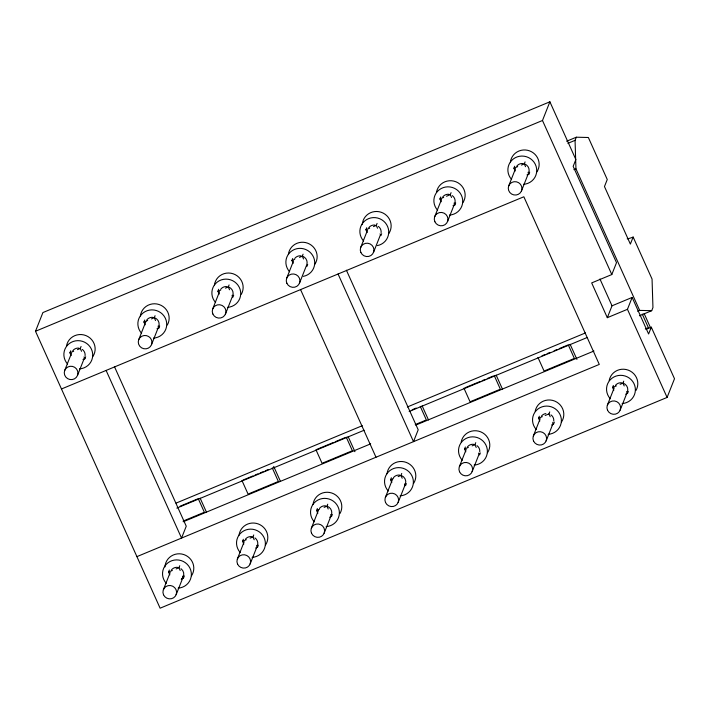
<?xml version="1.0" encoding="UTF-8"?>
<svg xmlns="http://www.w3.org/2000/svg" width="710" height="710" viewBox="0 0 710 710"><rect width="100%" height="100%" fill="white"/><g stroke="black" fill="none" stroke-linecap="round" stroke-linejoin="round"><path stroke-width="1.06" d="M646.18 329.316L651.301 327.186L674.5 378.741L667.098 397.431L160.114 608.195L35.5 331.259L42.902 312.569L549.886 101.805L575.863 159.537L573.165 166.353L616.511 262.673L611.807 274.548L591.678 282.917L607.316 317.681L627.454 309.311L632.148 297.437L612.02 305.806L607.316 317.681M71.16 355.595L69.908 352.799L70.707 350.784M64.725 370.407L71.515 353.26M81.535 351.281L80.274 348.486L81.073 346.48M77.488 375.466A6.86 6.665 21.6 0 0 70.041 366.307A6.86 6.665 21.6 0 0 65.79 377.045A6.86 6.665 21.6 0 0 77.488 375.466L84.676 357.308M82.999 359.517L84.889 358.736L85.688 356.722M145.168 324.834L143.908 322.038L144.707 320.024M138.725 339.646L145.914 321.488M151.452 318.905L154.283 317.725L155.073 315.71M151.487 344.696A6.86 6.665 21.6 0 0 144.041 335.537A6.86 6.665 21.6 0 0 139.79 346.276A6.86 6.665 21.6 0 0 151.487 344.696L158.277 327.55M156.999 328.757L158.889 327.967L159.688 325.952M219.168 294.073L217.908 291.277L218.707 289.263M212.725 308.885L219.514 291.73M225.452 288.136L228.283 286.964L229.082 284.95M225.487 313.935L232.676 295.777A6.86 6.665 21.6 0 0 228.753 287.053M233.688 295.191L232.889 297.206L232.055 295.342M169.823 574.843L168.563 572.047L169.362 570.032M293.168 263.303L291.908 260.517L292.706 258.502M163.389 589.664L170.178 572.509M286.725 278.125L293.514 260.969M176.107 568.914L178.938 567.734L179.737 565.719M303.534 258.99L302.283 256.204L303.081 254.189M176.142 594.714L183.34 576.555M299.487 283.175L306.676 265.016A6.86 6.665 21.6 0 0 302.753 256.292M181.662 578.765L183.544 577.976L184.343 575.97M306.889 266.445L307.687 264.431M243.823 544.082L242.563 541.286L243.361 539.272M367.168 232.543L365.907 229.747L366.706 227.733M237.388 558.903L244.178 541.748M360.724 247.355L367.523 230.209M250.106 538.153L252.938 536.973L253.736 534.958M373.451 226.614L376.282 225.434L377.081 223.428M250.151 563.953L256.94 546.807M373.487 252.414L380.276 235.258M255.662 548.005L257.544 547.215L258.342 545.2M381.687 233.67L380.888 235.684L380.054 233.821M317.823 513.312L316.562 510.525L317.361 508.511M441.167 201.782L439.907 198.986L440.706 196.972M311.388 528.134L318.577 509.975M434.733 216.594L441.522 199.448M324.106 507.384L326.937 506.212L327.736 504.198M446.51 196.244L450.282 194.673L451.081 192.659M324.15 533.192L330.94 516.037M447.486 221.644L454.285 204.498M329.662 517.235L331.543 516.454L332.342 514.439M453.007 205.705L454.888 204.915L455.687 202.9M391.822 482.551L390.562 479.756L391.361 477.75M515.167 171.021L513.916 168.226L514.706 166.211M385.388 497.373L392.577 479.214M508.733 185.834L515.522 168.678M402.197 478.238L400.937 475.452L401.736 473.437M525.542 166.708L524.282 163.912L525.08 161.898M35.5 331.259L542.484 120.496L549.886 101.805M398.15 502.423L405.339 484.264M521.495 190.883A6.86 6.665 21.6 0 0 514.049 181.724A6.86 6.665 21.6 0 0 509.798 192.463A6.86 6.665 21.6 0 0 521.495 190.883L528.284 173.737M406.342 483.679L405.543 485.693L404.709 483.829M527.006 174.935L528.897 174.154L529.687 172.139M633.151 237.051L652.055 279.065L652.952 307.545L651.709 310.687L639.657 310.394L575.952 168.838L575.056 140.349L576.307 137.207L588.359 137.5L607.263 179.506L604.467 186.552L630.365 244.098L633.151 237.051A32.003 31.089 21.6 0 1 627.214 238.862M465.822 451.791L464.571 448.995L465.361 446.98M459.388 466.612L466.177 449.457M476.197 447.477L474.937 444.682L475.735 442.667M472.15 471.662L479.339 453.504M480.342 452.918L479.552 454.924L478.709 453.069M539.822 421.03L538.571 418.234L539.36 416.22M533.387 435.851L540.177 418.696M545.165 415.492L548.936 413.921L549.735 411.906M546.15 440.901L552.939 423.755M551.661 424.953L553.552 424.163L554.341 422.148M613.822 390.26L612.57 387.474L613.369 385.459M607.387 405.082L614.177 387.935M624.197 385.956L622.936 383.16L623.735 381.146M651.301 327.186L648.603 333.993L632.148 297.437M620.149 410.14L626.939 392.985M625.661 394.183L627.551 393.402L628.35 391.387M566.607 141.246L576.307 137.207M567.894 143.331L575.056 140.349M69.908 352.799L73.68 351.237M77.452 349.666L80.274 348.486M143.908 322.038L147.68 320.467M217.908 291.277L220.739 290.097M291.908 260.517L294.739 259.336M299.451 257.375L302.283 256.204M365.907 229.747L369.679 228.185M439.907 198.986L443.679 197.415M513.916 168.226L517.679 166.655M521.451 165.084L524.282 163.912M573.902 169.681L575.952 168.838M61.477 388.982L523.847 196.776L599.284 364.416L136.915 556.631M176.036 503.124L362.304 425.689M407.336 406.972L585.413 332.946M637.607 311.246L639.657 310.394M180.074 506.221L198.25 498.66L204.365 512.247L183.153 521.06M242.962 480.075L253.062 475.877M255.085 475.034L258.112 473.774M260.135 472.94L263.161 471.68M265.185 470.836L268.211 469.576M316.962 449.315L333.123 442.596M335.147 441.753L345.246 437.555M412.173 409.732L416.211 408.055M464.961 387.784L480.111 381.492M482.134 380.649L485.161 379.389M487.184 378.554L493.246 376.034M541.996 355.763L545.023 354.503M547.046 353.669L550.072 352.408M554.12 350.722L557.146 349.471M559.169 348.628L568.257 344.847L574.363 358.426L544.064 371.028L537.958 357.441M176.834 508.094L364.123 430.242M409.155 411.516L587.232 337.49M639.426 315.79L651.709 310.687M415.252 424.571L426.364 419.956L420.258 406.377M645.337 328.925L648.363 327.665L642.257 314.086M183.233 521.761L370.664 443.848M415.732 425.112L593.942 351.024M168.563 572.047L172.335 570.476M242.563 541.286L246.334 539.715M316.562 510.525L319.393 509.345M390.562 479.756L393.393 478.584M398.106 476.623L400.937 475.452M464.571 448.995L468.334 447.424M472.106 445.862L474.937 444.682M538.571 418.234L542.342 416.663M612.57 387.474L616.342 385.903M620.114 384.332L622.936 383.16M644.156 313.58L650.928 328.641M542.484 120.496L611.807 274.548M627.454 309.311L667.098 397.431M599.95 278.986L612.02 305.806M528.054 172.29L528.897 174.154M626.708 391.538L627.551 393.402M570.148 344.35L576.928 359.402M450.282 194.673L451.542 197.469M454.054 203.06L454.888 204.915M548.936 413.921L550.197 416.717M552.708 422.299L553.552 424.163M496.148 375.111L502.476 389.16M494.258 375.608L500.364 389.195L470.064 401.789L463.958 388.21M376.282 225.434L377.542 228.23M422.148 405.871L428.476 419.93M346.4 270.208L418.199 429.781L413.504 441.647L338.067 274.007M300.561 289.591L375.998 457.24M348.148 436.632L354.929 451.693M346.249 437.138L352.364 450.717L322.065 463.31L315.95 449.732M228.283 286.964L229.534 289.76M326.937 506.212L328.197 509.008M330.709 514.59L331.543 516.454M273.696 466.399L280.477 481.451M272.249 467.899L278.364 481.478L248.065 494.08L241.95 480.492M154.283 317.725L155.534 320.521M158.055 326.112L158.889 327.967M252.938 536.973L254.189 539.769M256.709 545.351L257.544 547.215M200.149 498.163L206.468 512.212M114.443 366.635L186.251 526.208L181.547 538.073L106.109 370.434M84.046 356.873L84.889 358.736M178.938 567.734L180.189 570.529M182.71 576.121L183.544 577.976M313.039 504.49A14.484 14.076 21.6 0 1 331.801 493.024A14.484 14.076 21.6 0 1 339.983 513.508M387.039 473.73A14.484 14.076 21.6 0 1 406.253 462.414A14.484 14.076 21.6 0 1 413.504 483.528M164.96 566.935A14.484 14.076 21.6 0 1 183.801 554.554A14.484 14.076 21.6 0 1 191.505 575.81M214.385 285.234A14.484 14.076 21.6 0 1 233.146 273.776A14.484 14.076 21.6 0 1 241.329 294.251M510.384 162.182A14.484 14.076 21.6 0 1 529.589 150.875A14.484 14.076 21.6 0 1 536.849 171.98M609.18 380.524A14.484 14.076 21.6 0 1 628.252 370.132A14.484 14.076 21.6 0 1 635.991 390.456M461.18 442.046A14.484 14.076 21.6 0 1 480.697 431.831A14.484 14.076 21.6 0 1 487.504 452.758M288.384 254.473A14.484 14.076 21.6 0 1 307.59 243.166A14.484 14.076 21.6 0 1 314.841 264.271M362.304 224.626A14.484 14.076 21.6 0 1 381.146 212.246A14.484 14.076 21.6 0 1 388.84 233.51M66.518 345.85A14.484 14.076 21.6 0 1 86.034 335.626A14.484 14.076 21.6 0 1 92.841 356.562M239.039 535.251A14.484 14.076 21.6 0 1 258.245 523.944A14.484 14.076 21.6 0 1 265.505 545.049M140.385 316.003A14.484 14.076 21.6 0 1 159.146 304.537A14.484 14.076 21.6 0 1 167.329 325.02M535.18 411.285A14.484 14.076 21.6 0 1 554.696 401.061A14.484 14.076 21.6 0 1 561.503 421.997M436.526 192.028A14.484 14.076 21.6 0 1 456.033 181.813A14.484 14.076 21.6 0 1 462.849 202.749M72.766 350.731A6.86 6.665 21.6 0 1 79.014 348.14M82.316 349.444A6.86 6.665 21.6 0 1 85.093 355.612M67.592 364.052A14.484 14.076 21.6 0 1 71.16 342.362A14.484 14.076 21.6 0 1 92.087 350.882A14.484 14.076 21.6 0 1 79.467 368.88M516.773 166.158A6.86 6.665 21.6 0 1 523.022 163.557M524.752 164.001A6.86 6.665 21.6 0 1 528.684 172.725M511.599 179.47A14.484 14.076 21.6 0 1 515.158 157.78A14.484 14.076 21.6 0 1 536.094 166.3A14.484 14.076 21.6 0 1 523.465 184.307M615.428 385.406A6.86 6.665 21.6 0 1 621.676 382.814M623.416 383.249A6.86 6.665 21.6 0 1 627.338 391.982M610.263 398.727A14.484 14.076 21.6 0 1 613.822 377.037A14.484 14.076 21.6 0 1 634.749 385.557A14.484 14.076 21.6 0 1 622.129 403.555M368.774 227.679A6.86 6.665 21.6 0 1 375.022 225.088M378.323 226.392A6.86 6.665 21.6 0 1 381.101 232.561M363.6 241.001A14.484 14.076 21.6 0 1 366.617 219.612A14.484 14.076 21.6 0 1 387.669 226.659A14.484 14.076 21.6 0 1 377.338 245.598M467.428 446.936A6.86 6.665 21.6 0 1 473.676 444.336M476.978 445.64A6.86 6.665 21.6 0 1 479.756 451.817M462.254 460.249A14.484 14.076 21.6 0 1 465.822 438.558A14.484 14.076 21.6 0 1 486.749 447.078A14.484 14.076 21.6 0 1 474.129 465.085M294.774 258.44A6.86 6.665 21.6 0 1 301.013 255.848M289.6 271.761A14.484 14.076 21.6 0 1 292.618 250.381A14.484 14.076 21.6 0 1 313.669 257.419A14.484 14.076 21.6 0 1 303.339 276.359M180.979 568.692A6.86 6.665 21.6 0 1 181.254 579.316M171.429 569.988A6.86 6.665 21.6 0 1 177.677 567.388M166.255 583.3A14.484 14.076 21.6 0 1 169.814 561.61A14.484 14.076 21.6 0 1 190.741 570.13A14.484 14.076 21.6 0 1 178.121 588.137M442.774 196.918A6.86 6.665 21.6 0 1 449.022 194.318M452.323 195.632A6.86 6.665 21.6 0 1 454.684 203.486M437.6 210.24A14.484 14.076 21.6 0 1 441.158 188.549A14.484 14.076 21.6 0 1 462.095 197.06A14.484 14.076 21.6 0 1 449.465 215.068M146.766 319.97A6.86 6.665 21.6 0 1 153.014 317.37M154.753 317.814A6.86 6.665 21.6 0 1 158.676 326.538M141.592 333.292A14.484 14.076 21.6 0 1 145.16 311.601A14.484 14.076 21.6 0 1 166.087 320.112A14.484 14.076 21.6 0 1 153.466 338.12M245.429 539.218A6.86 6.665 21.6 0 1 251.677 536.627M254.979 537.932A6.86 6.665 21.6 0 1 257.339 545.795M240.255 552.54A14.484 14.076 21.6 0 1 243.814 530.849A14.484 14.076 21.6 0 1 264.75 539.369A14.484 14.076 21.6 0 1 252.121 557.377M393.429 477.697A6.86 6.665 21.6 0 1 399.677 475.097M401.407 475.54A6.86 6.665 21.6 0 1 404.487 485.782M388.255 491.018A14.484 14.076 21.6 0 1 391.822 469.328A14.484 14.076 21.6 0 1 412.75 477.839A14.484 14.076 21.6 0 1 400.129 495.846M220.766 289.21A6.86 6.665 21.6 0 1 227.014 286.609M215.6 302.522A14.484 14.076 21.6 0 1 219.159 280.832A14.484 14.076 21.6 0 1 240.086 289.352A14.484 14.076 21.6 0 1 227.466 307.359M319.429 508.458A6.86 6.665 21.6 0 1 325.677 505.866M327.408 506.301A6.86 6.665 21.6 0 1 331.339 515.034M314.255 521.779A14.484 14.076 21.6 0 1 317.814 500.089A14.484 14.076 21.6 0 1 338.75 508.608A14.484 14.076 21.6 0 1 326.13 526.607M541.428 416.166A6.86 6.665 21.6 0 1 545.892 413.584M550.978 414.88A6.86 6.665 21.6 0 1 553.756 421.048M536.254 429.488A14.484 14.076 21.6 0 1 539.822 407.797A14.484 14.076 21.6 0 1 560.749 416.317A14.484 14.076 21.6 0 1 548.129 434.325M607.52 410.211A6.86 6.665 21.6 0 0 619.297 411.658A6.86 6.665 21.6 0 0 614.487 400.972A6.86 6.665 21.6 0 0 607.52 410.211M360.866 252.485A6.86 6.665 21.6 0 0 372.635 253.931A6.86 6.665 21.6 0 0 367.824 243.246A6.86 6.665 21.6 0 0 360.866 252.485M459.521 471.733A6.86 6.665 21.6 0 0 471.298 473.179A6.86 6.665 21.6 0 0 466.488 462.494A6.86 6.665 21.6 0 0 459.521 471.733M286.858 283.246A6.86 6.665 21.6 0 0 298.635 284.692A6.86 6.665 21.6 0 0 293.825 274.007A6.86 6.665 21.6 0 0 286.858 283.246M163.522 594.785A6.86 6.665 21.6 0 0 175.29 596.231A6.86 6.665 21.6 0 0 170.489 585.546A6.86 6.665 21.6 0 0 163.522 594.785M434.866 221.715A6.86 6.665 21.6 0 0 446.634 223.162A6.86 6.665 21.6 0 0 441.833 212.476A6.86 6.665 21.6 0 0 434.866 221.715M237.522 564.024A6.86 6.665 21.6 0 0 249.29 565.471A6.86 6.665 21.6 0 0 244.489 554.785A6.86 6.665 21.6 0 0 237.522 564.024M385.521 502.494A6.86 6.665 21.6 0 0 397.298 503.94A6.86 6.665 21.6 0 0 392.488 493.255A6.86 6.665 21.6 0 0 385.521 502.494M212.858 314.006A6.86 6.665 21.6 0 0 224.635 315.453A6.86 6.665 21.6 0 0 219.825 304.767A6.86 6.665 21.6 0 0 212.858 314.006M311.521 533.263A6.86 6.665 21.6 0 0 323.298 534.71A6.86 6.665 21.6 0 0 318.488 524.024A6.86 6.665 21.6 0 0 311.521 533.263M533.521 440.972A6.86 6.665 21.6 0 0 545.298 442.419A6.86 6.665 21.6 0 0 540.487 431.733A6.86 6.665 21.6 0 0 533.521 440.972"/></g></svg>
